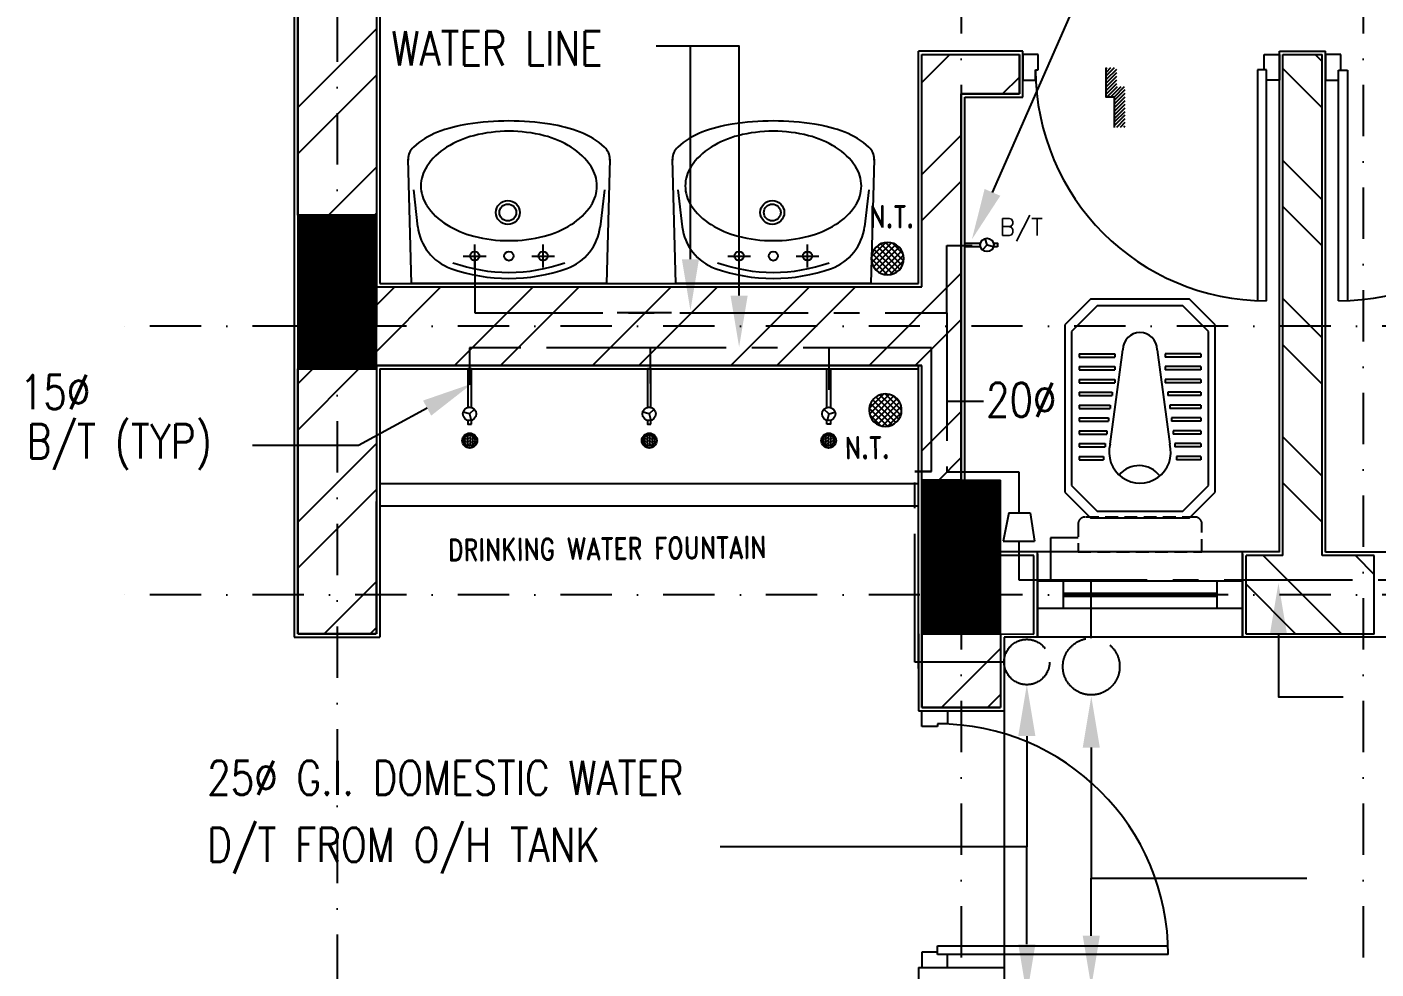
# Model space of a CAD drawing. Extents: x -437689 to -407696, y -55787 to -37037.
# Drawn here: x -431029 to -429057, y -49963 to -48585 of the extents above; entities that cross this region are included whole.
import ezdxf
from ezdxf.enums import TextEntityAlignment as Align

# ---------------------------------------------------------------- set-up
doc = ezdxf.new("R2010")
doc.units = 0
doc.header["$LTSCALE"] = 150
doc.header["$MEASUREMENT"] = 0
for name, pattern in [('CENTER', [2, 1.25, -0.25, 0.25, -0.25]), ('DASHDOT', [1, 0.5, -0.25, 0, -0.25]), ('HIDDEN', [9.525, 6.35, -3.175]), ('HIDDEN2', [0.1875, 0.125, -0.0625])]:
    doc.linetypes.add(name, pattern=pattern)
doc.layers.get('0').update_dxf_attribs({"linetype": 'CONTINUOUS'})
doc.layers.get('DEFPOINTS').update_dxf_attribs({"linetype": 'CONTINUOUS'})
for name, color, linetype in [('5MM', 6, 'CONTINUOUS'), ('COL', 2, 'CONTINUOUS'), ('DIM', 6, 'CONTINUOUS'), ('DOOR', 31, 'CONTINUOUS'), ('DROP', 64, 'CONTINUOUS'), ('GRID', 252, 'DASHDOT'), ('HAT', 9, 'CONTINUOUS'), ('LAYER1', 4, 'CENTER'), ('TEXT', 7, 'CONTINUOUS'), ('TOILET', 9, 'CONTINUOUS'), ('TXT', 7, 'CONTINUOUS'), ('VENT', 8, 'HIDDEN'), ('WALL', 7, 'CONTINUOUS'), ('WIN-1', 56, 'CONTINUOUS')]:
    doc.layers.add(name, color=color, linetype=linetype)
doc.styles.add('ROMANS', font='romans.shx', dxfattribs={"height": 200})
doc.styles.add('T', font='romans.shx', dxfattribs={"height": 450})
doc.styles.add('TESTI', font='ROMAND.SHX')

# ---------------------------------------------------------------- blocks, each defined once
blk = doc.blocks.new('*X1')
at = {"color": 0}
for p, q in [((7365.8, -71884.4), (7367.5, -71884.4)), ((7366, -71888.8), (7367.5, -71888.8)), ((7366.8, -71880.1), (7367.5, -71880.1)), ((7367.3, -71893.1), (7367.5, -71893.1)), ((7367.5, -71880.1), (7368.7, -71877.9)), ((7368.7, -71886.6), (7367.5, -71884.4)), ((7367.5, -71888.8), (7368.7, -71886.6)), ((7368.7, -71895.3), (7367.5, -71893.1)), ((7368.7, -71877.9), (7368.3, -71877.2)), ((7368.6, -71895.5), (7368.7, -71895.3)), ((7372.5, -71884.4), (7371.2, -71882.3)), ((7372.5, -71893.1), (7371.2, -71890.9)), ((7372.5, -71875.8), (7371.2, -71873.6)), ((7371.2, -71882.3), (7372.5, -71880.1)), ((7371.2, -71890.9), (7372.5, -71888.8)), ((7371.7, -71898.8), (7372.5, -71897.4)), ((7372.5, -71875.8), (7375, -71875.8)), ((7372.5, -71880.1), (7375, -71880.1)), ((7372.5, -71884.4), (7375, -71884.4)), ((7372.5, -71888.8), (7375, -71888.8)), ((7372.5, -71893.1), (7375, -71893.1)), ((7372.5, -71897.4), (7375, -71897.4)), ((7374.2, -71871.4), (7375, -71871.4)), ((7376.2, -71873.6), (7375, -71871.4)), ((7375, -71875.8), (7376.2, -71873.6)), ((7376.2, -71882.3), (7375, -71880.1)), ((7375, -71884.4), (7376.2, -71882.3)), ((7376.2, -71890.9), (7375, -71888.8)), ((7375, -71893.1), (7376.2, -71890.9)), ((7376.2, -71899.6), (7375, -71897.4)), ((7375.3, -71901.2), (7376.2, -71899.6)), ((7380, -71880.1), (7378.7, -71877.9)), ((7380, -71888.8), (7378.7, -71886.6)), ((7380, -71897.4), (7378.7, -71895.3)), ((7378.7, -71877.9), (7380, -71875.8)), ((7378.7, -71886.6), (7380, -71884.4)), ((7378.7, -71895.3), (7380, -71893.1)), ((7380, -71871.4), (7379, -71869.7)), ((7380, -71871.4), (7382.5, -71871.4)), ((7380, -71875.8), (7382.5, -71875.8)), ((7380, -71880.1), (7382.5, -71880.1)), ((7380, -71884.4), (7382.5, -71884.4)), ((7380, -71888.8), (7382.5, -71888.8)), ((7380, -71893.1), (7382.5, -71893.1)), ((7380, -71897.4), (7382.5, -71897.4)), ((7382.5, -71871.4), (7383.7, -71869.3)), ((7383.7, -71877.9), (7382.5, -71875.8)), ((7382.5, -71880.1), (7383.7, -71877.9)), ((7383.7, -71886.6), (7382.5, -71884.4)), ((7382.5, -71888.8), (7383.7, -71886.6)), ((7383.7, -71895.3), (7382.5, -71893.1)), ((7382.5, -71897.4), (7383.7, -71895.3)), ((7387.5, -71875.8), (7386.2, -71873.6)), ((7387.5, -71884.4), (7386.2, -71882.3)), ((7387.5, -71893.1), (7386.2, -71890.9)), ((7387.5, -71901.8), (7386.2, -71899.6)), ((7386.2, -71873.6), (7387.5, -71871.4)), ((7386.2, -71882.3), (7387.5, -71880.1)), ((7386.2, -71890.9), (7387.5, -71888.8)), ((7386.2, -71899.6), (7387.5, -71897.4)), ((7387.5, -71871.4), (7390, -71871.4)), ((7387.5, -71875.8), (7390, -71875.8)), ((7387.5, -71880.1), (7390, -71880.1)), ((7387.5, -71884.4), (7390, -71884.4)), ((7387.5, -71888.8), (7390, -71888.8)), ((7387.5, -71893.1), (7390, -71893.1)), ((7387.5, -71897.4), (7390, -71897.4)), ((7391.2, -71873.6), (7390, -71871.4)), ((7390, -71875.8), (7391.2, -71873.6)), ((7391.2, -71882.3), (7390, -71880.1)), ((7390, -71884.4), (7391.2, -71882.3)), ((7391.2, -71890.9), (7390, -71888.8)), ((7390, -71893.1), (7391.2, -71890.9)), ((7391.2, -71899.6), (7390, -71897.4)), ((7390.6, -71900.7), (7391.2, -71899.6)), ((7395, -71880.1), (7393.7, -71877.9)), ((7395, -71888.8), (7393.7, -71886.6)), ((7394.9, -71897.3), (7393.7, -71895.3)), ((7393.7, -71877.9), (7395, -71875.8)), ((7393.7, -71886.6), (7395, -71884.4)), ((7393.7, -71895.3), (7395, -71893.1)), ((7395, -71875.8), (7395.8, -71875.8)), ((7395, -71880.1), (7397.5, -71880.1)), ((7395, -71884.4), (7397.5, -71884.4)), ((7395, -71888.8), (7397.5, -71888.8)), ((7395, -71893.1), (7397.5, -71893.1)), ((7397.5, -71880.1), (7397.9, -71879.4)), ((7398.7, -71886.6), (7397.5, -71884.4)), ((7397.5, -71888.8), (7398.7, -71886.6)), ((7397.6, -71893.3), (7397.5, -71893.1)), ((7379.6, -71902.5), (7380, -71901.8)), ((7380, -71901.8), (7382.5, -71901.8)), ((7383.1, -71902.8), (7382.5, -71901.8)), ((7387.5, -71901.8), (7388.3, -71901.8))]:
    blk.add_line(p, q, dxfattribs=at)
blk = doc.blocks.new('*X0')
at = {"color": 0}
for p, q in [((12813.4, 9935), (12788.4, 9960)), ((12820.5, 9936.7), (12795.5, 9961.7)), ((12829.3, 9936.7), (12804.3, 9961.7)), ((12838.2, 9936.7), (12813.2, 9961.7)), ((12847, 9936.7), (12822, 9961.7)), ((12855.8, 9936.7), (12830.8, 9961.7)), ((12859.3, 9942.1), (12839.7, 9961.7)), ((12859.3, 9951), (12848.5, 9961.7)), ((12859.3, 9959.8), (12857.4, 9961.7)), ((12734.9, 9916.2), (12714.5, 9936.6)), ((12726.1, 9916.2), (12714.5, 9927.8)), ((12743.8, 9916.2), (12718.8, 9941.2)), ((12752.6, 9916.2), (12727.6, 9941.2)), ((12761.4, 9916.2), (12736.4, 9941.2)), ((12770.3, 9916.2), (12745.3, 9941.2)), ((12779.1, 9916.2), (12754.1, 9941.2)), ((12788, 9916.2), (12763, 9941.2)), ((12796.8, 9916.2), (12771.8, 9941.2)), ((12805.6, 9916.2), (12780.6, 9941.2)), ((12813.4, 9926.1), (12788.4, 9951.1)), ((12813.4, 9917.3), (12788.4, 9942.3)), ((12717.3, 9916.2), (12714.5, 9918.9))]:
    blk.add_line(p, q, dxfattribs=at)

msp = doc.modelspace()

# ---------------------------------------------------------------- linework, layer by layer
at = {"color": 8}
for p, q in [((-430466.6, -48960.1), (-430471.6, -48778.6)), ((-430176.6, -48778.6), (-430181.6, -48960.1)), ((-430080.1, -48960.1), (-430085.1, -48778.6)), ((-429790.1, -48778.6), (-429795.1, -48960.1)), ((-430463.8, -48823.1), (-430457.5, -48877.2)), ((-430184.3, -48823.1), (-430190.7, -48877.2)), ((-430077.3, -48823.1), (-430071, -48877.2)), ((-429797.8, -48823.1), (-429804.2, -48877.2)), ((-430374.1, -48936.8), (-430374.1, -48903.4)), ((-430274.1, -48936.8), (-430274.1, -48903.4)), ((-429987.6, -48936.8), (-429987.6, -48903.4)), ((-429887.6, -48936.8), (-429887.6, -48903.4)), ((-430390.8, -48920.1), (-430357.4, -48920.1)), ((-430290.8, -48920.1), (-430257.4, -48920.1)), ((-430004.2, -48920.1), (-429970.9, -48920.1)), ((-429904.2, -48920.1), (-429870.9, -48920.1)), ((-430181.6, -48960.1), (-430466.6, -48960.1)), ((-429795.1, -48960.1), (-430080.1, -48960.1))]:
    msp.add_line(p, q, dxfattribs=at)
at = {"color": 0}
for p, q in [((-429794.3, -48921.4), (-429773.1, -48900.3)), ((-429793.7, -48929.7), (-429764.9, -48900.8)), ((-429791.1, -48935.9), (-429758.6, -48903.4)), ((-429786, -48905.7), (-429752.5, -48939.2)), ((-429780.6, -48902.3), (-429749.1, -48933.8)), ((-429773.7, -48900.3), (-429747.1, -48926.9)), ((-429764.1, -48901), (-429747.8, -48917.4)), ((-429794.4, -48923.8), (-429770.6, -48947.6)), ((-429793.1, -48916.2), (-429763, -48946.4)), ((-429790.2, -48910.4), (-429757.1, -48943.4)), ((-429787.2, -48940.9), (-429753.6, -48907.3)), ((-429782.2, -48944.7), (-429749.9, -48912.4)), ((-429775.7, -48947.1), (-429747.4, -48918.8)), ((-429791.1, -48935.9), (-429782.7, -48944.4)), ((-429767.2, -48947.4), (-429747.1, -48927.3)), ((-429776.5, -49121.9), (-429797.5, -49143.2)), ((-429768.3, -49122.4), (-429796.8, -49151.5)), ((-429774.1, -49121.8), (-429750.1, -49145.4)), ((-429797.4, -49142.7), (-429770.6, -49169)), ((-429795.5, -49135.8), (-429763.7, -49167)), ((-429762, -49124.9), (-429794.2, -49157.7)), ((-429792.1, -49130.4), (-429758.4, -49163.5)), ((-429757, -49128.8), (-429790.3, -49162.6)), ((-429787.5, -49126.1), (-429754.2, -49158.8)), ((-429753.2, -49133.8), (-429785.2, -49166.4)), ((-429781.7, -49123.1), (-429751.3, -49152.9)), ((-429750.7, -49140.2), (-429778.7, -49168.7)), ((-429762, -49124.9), (-429753.5, -49133.3)), ((-429796.6, -49152.2), (-429780.2, -49168.4)), ((-429750.3, -49148.7), (-429770.2, -49169))]:
    msp.add_line(p, q, dxfattribs=at)
for p, q in [((-429625.2, -48903.9), (-429632, -48910.9)), ((-429625.2, -48903.9), (-429627.9, -48894.4)), ((-429625.2, -48903.9), (-429615.7, -48906.2)), ((-429630.2, -49133), (-429683.8, -49133)), ((-430381.6, -49150.9), (-430391, -49148.2)), ((-430381.6, -49150.9), (-430374.5, -49144.1)), ((-430381.6, -49150.9), (-430379.2, -49160.4)), ((-430119.1, -49150.9), (-430128.5, -49148.2)), ((-430119.1, -49150.9), (-430112, -49144.1)), ((-430119.1, -49150.9), (-430116.7, -49160.4)), ((-429856.6, -49150.9), (-429863.6, -49144.1)), ((-429856.6, -49150.9), (-429858.9, -49160.4)), ((-429856.6, -49150.9), (-429847.2, -49148.2))]:
    msp.add_line(p, q)
at = {"color": 9, "linetype": 'HIDDEN2'}
for p, q in [((-429492, -49311.9), (-429492, -49352.6)), ((-429321.2, -49301.8), (-429481.9, -49301.8)), ((-429311.1, -49352.6), (-429311.1, -49311.9)), ((-429492, -49352.6), (-429311.1, -49352.6))]:
    msp.add_line(p, q, dxfattribs=at)
for points in [[(-429617.2, -48827), (-429453.2, -48452.7), (-429381.3, -48452.7)], [(-430058.8, -48924.7), (-430058.8, -48613.3), (-430109, -48613.3)], [(-429987.6, -48978), (-429987.6, -48613.3), (-430091.2, -48613.3)], [(-429634.6, -48906.5), (-429657.8, -48906.5), (-429657.8, -48901.2), (-429634.6, -48901.2)], [(-429615.8, -48901.2), (-429610.1, -48901.2), (-429610.1, -48906.5)], [(-429610.1, -48906.5), (-429615.8, -48906.5)], [(-430378.9, -49141.5), (-430378.9, -49085.1), (-430384.2, -49085.1), (-430384.2, -49141.5)], [(-430116.4, -49141.5), (-430116.4, -49085.1), (-430121.7, -49085.1), (-430121.7, -49141.5)], [(-429859.2, -49141.5), (-429859.2, -49085.1), (-429853.9, -49085.1), (-429853.9, -49141.5)], [(-430384.2, -49160.4), (-430384.2, -49166.1), (-430378.9, -49166.1)], [(-430378.9, -49166.1), (-430378.9, -49160.4)], [(-430121.7, -49160.4), (-430121.7, -49166.1), (-430116.4, -49166.1)], [(-430116.4, -49166.1), (-430116.4, -49160.4)], [(-429853.9, -49160.4), (-429853.9, -49166.1), (-429859.2, -49166.1)], [(-429859.2, -49166.1), (-429859.2, -49160.4)], [(-429199.2, -49473.2), (-429199.2, -49564.4), (-429104.6, -49564.4)], [(-429567, -49621.9), (-429567, -49783.7), (-430015.1, -49783.7)], [(-429472.8, -49638.8), (-429472.8, -49829.6), (-429157.9, -49829.6)], [(-429567, -49926.3), (-429567, -49783.7), (-429730.4, -49783.7)], [(-429472.8, -49913.9), (-429472.8, -49829.6), (-429317.7, -49829.6)]]:
    msp.add_lwpolyline(points)
at = {"color": 8}
for centre, radius in [((-430325.6, -48856.4), 17.5), ((-430325.6, -48856.4), 12.3), ((-429939.1, -48856.4), 17.5), ((-429939.1, -48856.4), 12.3), ((-430374.1, -48920.1), 6.77), ((-430324.1, -48920.1), 6.77), ((-430274.1, -48920.1), 6.77), ((-429987.6, -48920.1), 6.77), ((-429937.6, -48920.1), 6.77), ((-429887.6, -48920.1), 6.77)]:
    msp.add_circle(centre, radius, dxfattribs=at)
for centre, radius in [((-429625.2, -48903.9), 9.79), ((-430381.6, -49150.9), 9.79), ((-430119.1, -49150.9), 9.79), ((-429856.6, -49150.9), 9.79), ((-430381.4, -49189.9), 10.9), ((-430381.4, -49189.9), 8.38), ((-430118.9, -49189.9), 10.9), ((-430118.9, -49189.9), 8.38), ((-429856.7, -49189.9), 10.9), ((-429856.7, -49189.9), 8.38)]:
    msp.add_circle(centre, radius)
for centre, radius, start, end in [((-430350, -48945.4), 220.8, 98.9379, 110.7914), ((-430324.1, -49110.3), 387.7, 90, 98.9379), ((-430324.1, -49110.3), 387.7, 81.0621, 90), ((-430298.2, -48945.4), 220.8, 69.2086, 81.0621), ((-429963.5, -48945.4), 220.8, 98.9379, 110.7914), ((-429937.6, -49110.3), 387.7, 90, 98.9379), ((-429937.6, -49110.3), 387.7, 81.0621, 90), ((-429911.6, -48945.4), 220.8, 69.2086, 81.0621), ((-430389.2, -48842.1), 110.3, 110.7914, 132.5102), ((-430340.1, -48881.7), 142.1, 104.4333, 121.8551), ((-430324.1, -48944.1), 206.5, 90, 104.4333), ((-430324.1, -48944.1), 206.5, 75.5667, 90), ((-430308, -48881.7), 142.1, 58.1449, 75.5667), ((-430258.9, -48842.1), 110.3, 47.4898, 69.2086), ((-430002.7, -48842.1), 110.3, 110.7914, 132.5102), ((-429953.6, -48881.7), 142.1, 104.4333, 121.8551), ((-429937.6, -48944.1), 206.5, 90, 104.4333), ((-429937.6, -48944.1), 206.5, 75.5667, 90), ((-429921.5, -48881.7), 142.1, 58.1449, 75.5667), ((-429872.4, -48842.1), 110.3, 47.4898, 69.2086), ((-430447.4, -48778.6), 24.1, 132.5102, 180), ((-430364.6, -48842.3), 95.7, 121.8551, 146.3116), ((-430283.6, -48842.3), 95.7, 33.6884, 58.1449), ((-430200.7, -48778.6), 24.1, 360, 47.4898), ((-430060.9, -48778.6), 24.1, 132.5102, 180), ((-429978.1, -48842.3), 95.7, 121.8551, 146.3116), ((-429897, -48842.3), 95.7, 33.6884, 58.1449), ((-429814.2, -48778.6), 24.1, 360, 47.4898), ((-430447.4, -48778.6), 24.1, 180, 183.1561), ((-430200.7, -48778.6), 24.1, 356.8439, 360), ((-430060.9, -48778.6), 24.1, 180, 183.1561), ((-429814.2, -48778.6), 24.1, 356.8439, 360), ((-430401.7, -48817.6), 51.1, 146.3116, 180), ((-430246.5, -48817.6), 51.1, 360, 33.6884), ((-430015.2, -48817.6), 51.1, 146.3116, 180), ((-429860, -48817.6), 51.1, 360, 33.6884), ((-430401.7, -48817.6), 51.1, 180, 213.6884), ((-430246.5, -48817.6), 51.1, 326.3116, 360), ((-430015.2, -48817.6), 51.1, 180, 213.6884), ((-429860, -48817.6), 51.1, 326.3116, 360), ((-430364.6, -48792.9), 95.7, 213.6884, 238.1449), ((-430283.6, -48792.9), 95.7, 301.8551, 326.3116), ((-429978.1, -48792.9), 95.7, 213.6884, 238.1449), ((-429897, -48792.9), 95.7, 301.8551, 326.3116), ((-430383.9, -48868.5), 74, 186.7128, 250.2795), ((-430340.1, -48753.5), 142.1, 238.1449, 255.5667), ((-430308, -48753.5), 142.1, 284.4333, 301.8551), ((-430264.2, -48868.5), 74, 289.7205, 353.2872), ((-429997.4, -48868.5), 74, 186.7128, 250.2795), ((-429953.6, -48753.5), 142.1, 238.1449, 255.5667), ((-429921.5, -48753.5), 142.1, 284.4333, 301.8551), ((-429877.7, -48868.5), 74, 289.7205, 353.2872), ((-430324.1, -48691.1), 206.5, 255.5667, 270), ((-430324.1, -48691.1), 206.5, 270, 284.4333), ((-429937.6, -48691.1), 206.5, 255.5667, 270), ((-429937.6, -48691.1), 206.5, 270, 284.4333), ((-430324.1, -48701.5), 251.4, 250.2795, 289.7205), ((-430324.1, -48701.5), 242.5, 250.2795, 289.7205), ((-429937.6, -48701.5), 251.4, 250.2795, 289.7205), ((-429937.6, -48701.5), 242.5, 250.2795, 289.7205)]:
    msp.add_arc(centre, radius, start, end, dxfattribs=at)
for centre, start, end in [((-429770.6, -48923.9), 90, 270), ((-429770.6, -48923.9), 270, 90), ((-429773.8, -49145.5), 0.5207, 180.5207), ((-429773.8, -49145.5), 180.5207, 0.5207)]:
    msp.add_arc(centre, 23.8, start, end)
at = {"color": 9, "linetype": 'HIDDEN2'}
for centre, start, end in [((-429481.9, -49311.9), 90, 180), ((-429321.2, -49311.9), 0, 90)]:
    msp.add_arc(centre, 10.1, start, end, dxfattribs=at)
for points in [[(-429605.8, -48832), (-429647.3, -48895.7), (-429628.7, -48822)], [(-430046.3, -48924.7), (-430058.8, -48999.7), (-430071.3, -48924.7)], [(-429975.1, -48978), (-429987.6, -49053), (-430000.1, -48978)], [(-429211.7, -49473.2), (-429199.2, -49398.2), (-429186.7, -49473.2)], [(-429579.5, -49621.9), (-429567, -49546.9), (-429554.5, -49621.9)], [(-429485.3, -49638.8), (-429472.8, -49563.8), (-429460.3, -49638.8)], [(-429554.5, -49926.3), (-429567, -50001.3), (-429579.5, -49926.3)], [(-429460.3, -49913.9), (-429472.8, -49988.9), (-429485.3, -49913.9)]]:
    msp.add_solid(points)
at = {"layer": '5MM'}
msp.add_lwpolyline([(-429438.9, -48731.9), (-429438.9, -48687.6), (-429451.2, -48687.6), (-429451.2, -48645.1)], dxfattribs=at)
at = {"layer": 'COL'}
for p, q in [((-430632.8, -48860.1), (-430517.8, -48860.1)), ((-429720.3, -49247.6), (-429605.3, -49247.6))]:
    msp.add_line(p, q, dxfattribs=at)
at = {"layer": 'COL', "const_width": 115}
for points in [[(-430575.3, -49085.1), (-430575.3, -48860.1)], [(-429662.8, -49472.6), (-429662.8, -49247.6)]]:
    msp.add_lwpolyline(points, dxfattribs=at)
at = {"layer": 'COL'}
for points in [[(-430632.8, -48860.1), (-430632.8, -49085.1), (-430632.8, -49085.1), (-430517.8, -49085.1), (-430517.8, -48860.1)], [(-429720.3, -49247.6), (-429720.3, -49472.6), (-429720.3, -49472.6), (-429605.3, -49472.6), (-429605.3, -49247.6)]]:
    msp.add_lwpolyline(points, dxfattribs=at)
at = {"layer": 'DEFPOINTS', "color": 8}
for p, q in [((-430466.6, -48960.1), (-430471.6, -48778.6)), ((-430176.6, -48778.6), (-430181.6, -48960.1)), ((-430080.1, -48960.1), (-430085.1, -48778.6)), ((-429790.1, -48778.6), (-429795.1, -48960.1)), ((-430181.6, -48960.1), (-430466.6, -48960.1)), ((-429795.1, -48960.1), (-430080.1, -48960.1))]:
    msp.add_line(p, q, dxfattribs=at)
for centre, radius, start, end in [((-430350, -48945.4), 220.8, 98.9379, 110.7914), ((-430324.1, -49110.3), 387.7, 90, 98.9379), ((-430324.1, -49110.3), 387.7, 81.0621, 90), ((-430298.2, -48945.4), 220.8, 69.2086, 81.0621), ((-429963.5, -48945.4), 220.8, 98.9379, 110.7914), ((-429937.6, -49110.3), 387.7, 90, 98.9379), ((-429937.6, -49110.3), 387.7, 81.0621, 90), ((-429911.6, -48945.4), 220.8, 69.2086, 81.0621), ((-430389.2, -48842.1), 110.3, 110.7914, 132.5102), ((-430258.9, -48842.1), 110.3, 47.4898, 69.2086), ((-430002.7, -48842.1), 110.3, 110.7914, 132.5102), ((-429872.4, -48842.1), 110.3, 47.4898, 69.2086), ((-430447.4, -48778.6), 24.1, 132.5102, 180), ((-430200.7, -48778.6), 24.1, 360, 47.4898), ((-430060.9, -48778.6), 24.1, 132.5102, 180), ((-429814.2, -48778.6), 24.1, 360, 47.4898), ((-430200.7, -48778.6), 24.1, 356.8439, 360), ((-429814.2, -48778.6), 24.1, 356.8439, 360)]:
    msp.add_arc(centre, radius, start, end, dxfattribs=at)
at = {"layer": 'DOOR', "color": 8}
for p, q in [((-429572.8, -48625.5), (-429572.8, -48663)), ((-429550.3, -48625.5), (-429572.8, -48625.5)), ((-429550.3, -48648), (-429550.3, -48625.5)), ((-429220.3, -48648), (-429220.3, -48625.5)), ((-429220.3, -48625.5), (-429197.8, -48625.5)), ((-429197.8, -48625.5), (-429197.8, -48663)), ((-429135.3, -48661.4), (-429135.3, -48625.5)), ((-429130.3, -48625.6), (-429130.3, -48663.1)), ((-429107.8, -48625.6), (-429130.3, -48625.6)), ((-429107.8, -48648.1), (-429107.8, -48625.6)), ((-429554.1, -48648), (-429550.3, -48648)), ((-429554.1, -48663), (-429554.1, -48648)), ((-429216.6, -48648), (-429229.7, -48648)), ((-429229.7, -48648), (-429229.7, -48985.3)), ((-429216.6, -48648), (-429220.3, -48648)), ((-429216.6, -48663), (-429216.6, -48648)), ((-429216.6, -48985.5), (-429216.6, -48648)), ((-429111.6, -48985.6), (-429111.6, -48648.1)), ((-429111.6, -48648.1), (-429098.4, -48648.1)), ((-429111.6, -48648.1), (-429107.8, -48648.1)), ((-429111.6, -48663.1), (-429111.6, -48648.1)), ((-429098.4, -48648.1), (-429098.4, -48985.3)), ((-429572.8, -48663), (-429554.1, -48663)), ((-429197.8, -48663), (-429216.6, -48663)), ((-429130.3, -48663.1), (-429111.6, -48663.1)), ((-429720.3, -49585.3), (-429682.8, -49585.3)), ((-429720.3, -49607.8), (-429720.3, -49585.3)), ((-429682.8, -49585.3), (-429682.8, -49604.1)), ((-429697.8, -49607.8), (-429720.3, -49607.8)), ((-429697.8, -49604.1), (-429697.8, -49607.8)), ((-429682.8, -49604.1), (-429697.8, -49604.1)), ((-429697.8, -49941.6), (-429697.8, -49928.5)), ((-429697.8, -49928.5), (-429360.6, -49928.5)), ((-429697.8, -49937.8), (-429720.3, -49937.8)), ((-429720.3, -49937.8), (-429720.3, -49960.3)), ((-429697.8, -49941.6), (-429697.8, -49937.8)), ((-429682.8, -49941.6), (-429697.8, -49941.6)), ((-429360.3, -49941.6), (-429697.8, -49941.6)), ((-429682.8, -49960.3), (-429682.8, -49941.6)), ((-429720.3, -49960.3), (-429682.8, -49960.3))]:
    msp.add_line(p, q, dxfattribs=at)
for centre, start, end in [((-429216.6, -48648), 180, 270), ((-429111.6, -48648.1), 270, 360), ((-429697.8, -49941.6), 0, 90)]:
    msp.add_arc(centre, 337.5, start, end, dxfattribs=at)
at = {"layer": 'GRID'}
for p, q in [((-429662.8, -46868.7), (-429662.8, -52414.4)), ((-429075.3, -46868.7), (-429075.3, -52414.4)), ((-430575.3, -46910.1), (-430575.3, -52414.4)), ((-427171.5, -49022.8), (-430923.8, -49022.8))]:
    msp.add_line(p, q, dxfattribs=at)
at = {"layer": 'GRID', "color": 9}
msp.add_line((-427171.5, -49415.3), (-430923.8, -49415.3), dxfattribs=at)
at = {"layer": 'LAYER1'}
for p, q in [((-429683.8, -49002.9), (-429683.8, -48904.8)), ((-429683.8, -48904.8), (-429647, -48904.8)), ((-430374.1, -48920.1), (-430374.1, -49002.9)), ((-430374.1, -49002.9), (-429683.8, -49002.9)), ((-430086.5, -49002.9), (-430166, -49002.9)), ((-429683.8, -49002.9), (-429683.8, -49235.4)), ((-429706.6, -49054.1), (-430381.5, -49054.1)), ((-430381.5, -49054.1), (-430381.5, -49108.5)), ((-430187.4, -49054.1), (-430267, -49054.1)), ((-430117.3, -49106.5), (-430117.3, -49054.1)), ((-429856.1, -49115.5), (-429856.1, -49054.1)), ((-429706.6, -49235.1), (-429706.6, -49054.1)), ((-429730.5, -49513.7), (-429730.5, -49235.1)), ((-429730.5, -49235.1), (-429706.6, -49235.1)), ((-429706.6, -49235.1), (-429730.5, -49235.1)), ((-429683.8, -49235.4), (-429578.5, -49235.4)), ((-429578.5, -49235.4), (-429578.5, -49295.4)), ((-429593.5, -49295.4), (-429601.4, -49337.2)), ((-429593.5, -49295.4), (-429561.9, -49295.4)), ((-429561.9, -49295.4), (-429555.6, -49337.2)), ((-429601.4, -49337.2), (-429555.6, -49337.2)), ((-429578.5, -49337.2), (-429578.5, -49393.7)), ((-429492, -49332.3), (-429532.3, -49332.3)), ((-429532.3, -49332.3), (-429532.3, -49395.5)), ((-429578.5, -49393.7), (-427648.7, -49393.7)), ((-429472.8, -49478.9), (-429472.8, -49393.3)), ((-429600.2, -49513.7), (-429730.5, -49513.7))]:
    msp.add_line(p, q, dxfattribs=at)
msp.add_lwpolyline([(-430443.7, -49142.4), (-430544.1, -49196.9), (-430699, -49196.9)], dxfattribs=at)
for centre, radius in [((-429567, -49513.7), 33.2), ((-429472.8, -49520.4), 41.5)]:
    msp.add_circle(centre, radius, dxfattribs=at)
msp.add_solid([(-430449.6, -49131.4), (-430377.8, -49106.6), (-430437.7, -49153.4)], dxfattribs=at)
at = {"layer": 'TOILET'}
for p, q in [((-429474.1, -48983), (-429511.6, -49020.5)), ((-429329.1, -48983), (-429474.1, -48983)), ((-429291.6, -49020.5), (-429329.1, -48983)), ((-429464.1, -48993), (-429501.6, -49030.5)), ((-429339.1, -48993), (-429464.1, -48993)), ((-429301.6, -49030.5), (-429339.1, -48993)), ((-429511.6, -49020.5), (-429511.6, -49265.5)), ((-429291.6, -49265.5), (-429291.6, -49020.5)), ((-429501.6, -49030.5), (-429501.6, -49255.5)), ((-429301.6, -49255.5), (-429301.6, -49030.5)), ((-429490.3, -49063), (-429490.3, -49068)), ((-429490.3, -49063), (-429438.3, -49063)), ((-429445, -49195.2), (-429426.6, -49057)), ((-429438.3, -49063), (-429438.3, -49068)), ((-429376.6, -49057), (-429358.1, -49195.2)), ((-429312.8, -49063), (-429364.8, -49063)), ((-429364.8, -49063), (-429364.8, -49068)), ((-429312.8, -49063), (-429312.8, -49068)), ((-429490.3, -49068), (-429438.3, -49068)), ((-429490.3, -49081.7), (-429438.3, -49081.7)), ((-429490.3, -49081.7), (-429490.3, -49086.7)), ((-429438.3, -49081.7), (-429438.3, -49086.7)), ((-429312.8, -49068), (-429364.8, -49068)), ((-429364.8, -49081.7), (-429364.8, -49086.7)), ((-429312.8, -49081.7), (-429364.8, -49081.7)), ((-429312.8, -49081.7), (-429312.8, -49086.7)), ((-429490.3, -49086.7), (-429438.3, -49086.7)), ((-429490.3, -49100.5), (-429438.3, -49100.5)), ((-429490.3, -49100.5), (-429490.3, -49105.5)), ((-429490.3, -49100.5), (-429438.3, -49100.5)), ((-429490.3, -49100.5), (-429490.3, -49105.5)), ((-429438.3, -49100.5), (-429438.3, -49105.5)), ((-429438.3, -49100.5), (-429438.3, -49105.5)), ((-429312.8, -49086.7), (-429364.8, -49086.7)), ((-429364.8, -49100.5), (-429364.8, -49105.5)), ((-429312.8, -49100.5), (-429364.8, -49100.5)), ((-429364.8, -49100.5), (-429364.8, -49105.5)), ((-429312.8, -49100.5), (-429364.8, -49100.5)), ((-429312.8, -49100.5), (-429312.8, -49105.5)), ((-429312.8, -49100.5), (-429312.8, -49105.5)), ((-429490.3, -49105.5), (-429438.3, -49105.5)), ((-429490.3, -49105.5), (-429438.3, -49105.5)), ((-429490.3, -49119.2), (-429442.5, -49119.2)), ((-429490.3, -49119.2), (-429490.3, -49124.2)), ((-429442.5, -49119.2), (-429442.5, -49124.2)), ((-429312.8, -49105.5), (-429364.8, -49105.5)), ((-429312.8, -49105.5), (-429364.8, -49105.5)), ((-429312.8, -49119.2), (-429360.7, -49119.2)), ((-429360.7, -49119.2), (-429360.7, -49124.2)), ((-429312.8, -49119.2), (-429312.8, -49124.2)), ((-429490.3, -49124.2), (-429442.5, -49124.2)), ((-429490.3, -49138), (-429445, -49138)), ((-429490.3, -49138), (-429445, -49138)), ((-429490.3, -49138), (-429490.3, -49143)), ((-429490.3, -49138), (-429490.3, -49143)), ((-429445, -49138), (-429445, -49143)), ((-429445, -49138), (-429445, -49143)), ((-429312.8, -49124.2), (-429360.7, -49124.2)), ((-429312.8, -49138), (-429358.2, -49138)), ((-429358.2, -49138), (-429358.2, -49143)), ((-429312.8, -49138), (-429358.2, -49138)), ((-429358.2, -49138), (-429358.2, -49143)), ((-429312.8, -49138), (-429312.8, -49143)), ((-429312.8, -49138), (-429312.8, -49143)), ((-429490.3, -49143), (-429445, -49143)), ((-429490.3, -49143), (-429445, -49143)), ((-429490.3, -49156.7), (-429447.5, -49156.7)), ((-429490.3, -49156.7), (-429490.3, -49161.7)), ((-429490.3, -49161.7), (-429447.5, -49161.7)), ((-429447.5, -49156.7), (-429447.5, -49161.7)), ((-429312.8, -49143), (-429358.2, -49143)), ((-429312.8, -49143), (-429358.2, -49143)), ((-429312.8, -49156.7), (-429355.7, -49156.7)), ((-429355.7, -49156.7), (-429355.7, -49161.7)), ((-429312.8, -49161.7), (-429355.7, -49161.7)), ((-429312.8, -49156.7), (-429312.8, -49161.7)), ((-429490.3, -49175.5), (-429450, -49175.5)), ((-429490.3, -49175.5), (-429450, -49175.5)), ((-429490.3, -49175.5), (-429490.3, -49180.5)), ((-429490.3, -49175.5), (-429490.3, -49180.5)), ((-429490.3, -49180.5), (-429450, -49180.5)), ((-429490.3, -49180.5), (-429450, -49180.5)), ((-429450, -49175.5), (-429450, -49180.5)), ((-429450, -49175.5), (-429450, -49180.5)), ((-429312.8, -49175.5), (-429353.1, -49175.5)), ((-429353.1, -49175.5), (-429353.1, -49180.5)), ((-429312.8, -49175.5), (-429353.1, -49175.5)), ((-429353.1, -49175.5), (-429353.1, -49180.5)), ((-429312.8, -49180.5), (-429353.1, -49180.5)), ((-429312.8, -49180.5), (-429353.1, -49180.5)), ((-429312.8, -49175.5), (-429312.8, -49180.5)), ((-429312.8, -49175.5), (-429312.8, -49180.5)), ((-429490.3, -49194.2), (-429452.5, -49194.2)), ((-429490.3, -49194.2), (-429490.3, -49199.2)), ((-429490.3, -49199.2), (-429452.5, -49199.2)), ((-429452.5, -49194.2), (-429452.5, -49199.2)), ((-429312.8, -49194.2), (-429350.6, -49194.2)), ((-429350.6, -49194.2), (-429350.6, -49199.2)), ((-429312.8, -49199.2), (-429350.6, -49199.2)), ((-429312.8, -49194.2), (-429312.8, -49199.2)), ((-429490.3, -49213), (-429455, -49213)), ((-429490.3, -49213), (-429455, -49213)), ((-429490.3, -49213), (-429490.3, -49218)), ((-429490.3, -49213), (-429490.3, -49218)), ((-429490.3, -49218), (-429455, -49218)), ((-429490.3, -49218), (-429455, -49218)), ((-429455, -49213), (-429455, -49218)), ((-429455, -49213), (-429455, -49218)), ((-429312.8, -49213), (-429348.1, -49213)), ((-429312.8, -49213), (-429348.1, -49213)), ((-429348.1, -49213), (-429348.1, -49218)), ((-429348.1, -49213), (-429348.1, -49218)), ((-429312.8, -49218), (-429348.1, -49218)), ((-429312.8, -49218), (-429348.1, -49218)), ((-429312.8, -49213), (-429312.8, -49218)), ((-429312.8, -49213), (-429312.8, -49218)), ((-429501.6, -49255.5), (-429464.1, -49293)), ((-429339.1, -49293), (-429301.6, -49255.5)), ((-429511.6, -49265.5), (-429474.1, -49303)), ((-429329.1, -49303), (-429291.6, -49265.5)), ((-429464.1, -49293), (-429339.1, -49293)), ((-429474.1, -49303), (-429329.1, -49303))]:
    msp.add_line(p, q, dxfattribs=at)
for centre, radius, start, end in [((-429401.6, -49057), 25, 0, 180), ((-429401.6, -49207), 45.1, 164.7619, 15.2381), ((-429402.9, -49264), 37.5, 36.6057, 140.7737)]:
    msp.add_arc(centre, radius, start, end, dxfattribs=at)
at = {"layer": 'VENT', "const_width": 7.5}
msp.add_lwpolyline([(-429289.1, -49415.5), (-429514.1, -49415.5)], dxfattribs=at)
at = {"layer": 'WALL', "linetype": 'CONTINUOUS', "ltscale": 900}
for p, q in [((-430517.8, -48035.1), (-430517.8, -49022.8)), ((-430632.8, -48040.1), (-430632.8, -49472.6)), ((-430517.8, -49080.1), (-430517.8, -49472.6)), ((-429551.6, -49355.4), (-429551.6, -49473)), ((-429251.6, -49355.4), (-429251.6, -49473)), ((-429514.1, -49395.5), (-429514.1, -49435.5)), ((-429289.1, -49395.5), (-429289.1, -49435.5)), ((-430632.8, -49472.6), (-430518, -49472.6)), ((-429725.3, -49585.3), (-429600.3, -49585.3)), ((-429720.3, -49580.3), (-429605.3, -49580.3)), ((-429725.3, -49960.3), (-429600.3, -49960.3))]:
    msp.add_line(p, q, dxfattribs=at)
at = {"layer": 'WALL', "color": 9, "linetype": 'CONTINUOUS', "ltscale": 900}
for p, q in [((-430512.8, -48035.1), (-430512.8, -48960.1)), ((-430637.8, -48040.1), (-430637.8, -49477.6)), ((-430512.8, -49085.1), (-430512.8, -49477.6))]:
    msp.add_line(p, q, dxfattribs=at)
at = {"layer": 'WALL', "linetype": 'DASHDOT', "ltscale": 900}
for p, q in [((-430632.8, -48860.1), (-430632.8, -48040.1)), ((-430517.8, -48040.1), (-430517.8, -48860.1)), ((-429720.3, -48965.1), (-429720.3, -48625.5)), ((-429720.3, -48625.5), (-429577.8, -48625.5)), ((-429577.8, -48625.5), (-429577.8, -48683)), ((-429662.8, -49248), (-429662.8, -48683)), ((-429577.8, -48683), (-429662.8, -48683)), ((-429662.8, -48683), (-429662.8, -49247.6)), ((-430517.8, -48860.1), (-430632.8, -48860.1)), ((-430517.8, -49080.1), (-430517.8, -48965.1)), ((-430517.8, -48965.1), (-429720.3, -48965.1)), ((-429720.3, -49080.1), (-430517.8, -49080.1)), ((-430517.8, -49080.1), (-430517.8, -49080.1)), ((-429720.3, -49247.6), (-429720.3, -49080.1)), ((-430632.8, -49472.6), (-430632.8, -49085.1)), ((-430632.8, -49085.1), (-430517.8, -49085.1)), ((-430517.8, -49085.1), (-430518, -49472.6)), ((-429662.8, -49247.6), (-429720.3, -49247.6)), ((-429556.6, -49358), (-429613.4, -49358)), ((-429556.6, -49473), (-429556.6, -49358)), ((-429551.6, -49355.4), (-429551.6, -49478)), ((-429246.6, -49473), (-429246.6, -49358)), ((-429059.1, -49473), (-429059.1, -49358)), ((-430518, -49472.6), (-430632.8, -49472.6)), ((-429720.3, -49472.6), (-429605.3, -49472.6)), ((-429720.3, -49580.3), (-429720.3, -49472.6)), ((-429605.3, -49472.6), (-429556.6, -49473)), ((-429605.3, -49472.6), (-429605.3, -49580.3)), ((-429605.3, -49580.3), (-429720.3, -49580.3)), ((-429600.3, -49585.3), (-429600.3, -49960.3))]:
    msp.add_line(p, q, dxfattribs=at)
at = {"layer": 'WALL', "color": 9, "linetype": 'DASHDOT', "ltscale": 900}
for p, q in [((-430632.8, -48703), (-430517.8, -48588)), ((-429572.8, -48620.5), (-429725.3, -48620.5)), ((-429720.3, -48666.1), (-429679.8, -48625.5)), ((-429572.8, -48688), (-429572.8, -48620.5)), ((-429145.6, -48625.5), (-429135.3, -48635.8)), ((-429192.8, -48645.7), (-429135.3, -48703.2)), ((-430632.8, -48770.4), (-430517.8, -48655.4)), ((-429602.6, -48683), (-429577.8, -48658.3)), ((-429657.8, -49248), (-429657.8, -48688)), ((-429720.3, -48800.8), (-429662.8, -48743.3)), ((-429192.8, -48780.4), (-429135.3, -48837.9)), ((-430587.9, -48860.1), (-430517.8, -48790.1)), ((-429720.3, -48868.1), (-429662.8, -48810.6)), ((-430520.5, -48860.1), (-430517.8, -48857.4)), ((-429192.8, -48847.7), (-429135.3, -48905.2)), ((-429797.6, -49080.1), (-429662.8, -48945.3)), ((-430517.8, -48992.1), (-430490.8, -48965.1)), ((-430517.8, -49059.5), (-430423.5, -48965.1)), ((-430403.8, -49080.1), (-430288.8, -48965.1)), ((-430336.4, -49080.1), (-430221.4, -48965.1)), ((-430201.7, -49080.1), (-430086.7, -48965.1)), ((-430134.3, -49080.1), (-430019.3, -48965.1)), ((-429999.6, -49080.1), (-429884.6, -48965.1)), ((-429932.3, -49080.1), (-429817.3, -48965.1)), ((-429192.8, -48982.4), (-429135.3, -49039.9)), ((-429730.2, -49080.1), (-429662.8, -49012.7)), ((-429192.8, -49049.8), (-429135.3, -49107.3)), ((-430632.8, -49107.1), (-430610.8, -49085.1)), ((-430632.8, -49174.5), (-430543.5, -49085.1)), ((-429720.3, -49204.9), (-429662.8, -49147.4)), ((-430632.8, -49309.2), (-430517.9, -49194.2)), ((-429192.8, -49184.5), (-429135.3, -49242)), ((-429695.7, -49247.6), (-429662.8, -49214.7)), ((-429192.8, -49251.8), (-429135.3, -49309.3)), ((-430632.8, -49376.5), (-430517.9, -49261.6)), ((-429551.6, -49478), (-429551.6, -49353)), ((-429251.6, -49478), (-429251.6, -49353)), ((-429251.6, -49355.4), (-429251.6, -49478)), ((-429221.3, -49358), (-429106.3, -49473)), ((-429086.6, -49358), (-429059.1, -49385.6)), ((-430594.2, -49472.6), (-430518, -49396.4)), ((-429246.6, -49400.1), (-429173.6, -49473)), ((-430526.8, -49472.6), (-430518, -49463.8)), ((-429720.3, -49474.3), (-429718.6, -49472.6)), ((-429691.6, -49580.3), (-429605.3, -49494)), ((-429624.3, -49580.3), (-429605.3, -49561.4))]:
    msp.add_line(p, q, dxfattribs=at)
at = {"layer": 'WALL', "color": 9}
for p, q in [((-429725.3, -48960.1), (-429725.3, -48620.5)), ((-429197.8, -49353), (-429197.8, -48620.5)), ((-429197.8, -48620.5), (-429130.3, -48620.5)), ((-429130.3, -49353), (-429130.3, -48620.5)), ((-429725.3, -48960.1), (-429725.3, -48688)), ((-429657.8, -48688), (-429572.8, -48688)), ((-429197.8, -49352.6), (-429605.3, -49352.6)), ((-428677.8, -49353), (-429130.3, -49353)), ((-427632.8, -49477.6), (-429600.3, -49477.6)), ((-429725.3, -49960.3), (-429725.3, -50857.6))]:
    msp.add_line(p, q, dxfattribs=at)
at = {"layer": 'WALL'}
for p, q in [((-429720.3, -48625.5), (-429577.8, -48625.5)), ((-429720.3, -48965.1), (-429720.3, -48625.5)), ((-429577.8, -48683), (-429577.8, -48625.5)), ((-429572.8, -48688), (-429572.8, -48625.5)), ((-429192.8, -49358), (-429192.8, -48625.5)), ((-429192.8, -48625.5), (-429135.3, -48625.5)), ((-429135.3, -49358), (-429135.3, -48625.5)), ((-429720.3, -48960.1), (-429720.3, -48683)), ((-429662.8, -48683), (-429577.8, -48683)), ((-429725.3, -49523), (-429725.3, -49080.1)), ((-429720.3, -49472.6), (-429720.3, -49080.1)), ((-429720.3, -49518), (-429720.3, -49080.1)), ((-429725.3, -49472.6), (-429725.3, -49085.1)), ((-429192.8, -49358), (-429246.6, -49358)), ((-429059.1, -49358), (-429135.3, -49358)), ((-429059.1, -49473), (-429246.6, -49473))]:
    msp.add_line(p, q, dxfattribs=at)
at = {"layer": 'WALL', "linetype": 'CONTINUOUS'}
for p, q in [((-429192.8, -48625.5), (-429135.3, -48625.5)), ((-430517.8, -48965.1), (-429720.3, -48965.1)), ((-430517.8, -49080.1), (-429720.3, -49080.1)), ((-430517.8, -49080.1), (-429720.3, -49080.1)), ((-430575.3, -49085.1), (-430517.8, -49085.1)), ((-430512.8, -49085.1), (-429725.3, -49085.1)), ((-430512.8, -49252.6), (-429725.3, -49252.6)), ((-430512.8, -49285.1), (-429725.3, -49285.1)), ((-429725.3, -49472.6), (-429725.3, -49585.3)), ((-429720.3, -49472.6), (-429720.3, -49580.3)), ((-429605.3, -49472.6), (-429605.3, -49580.3)), ((-429600.3, -49960.3), (-429600.3, -50067.6))]:
    msp.add_line(p, q, dxfattribs=at)
at = {"layer": 'WALL', "color": 9, "linetype": 'CONTINUOUS'}
for p, q in [((-430512.8, -48960.1), (-429725.3, -48960.1)), ((-430512.8, -49085.1), (-429725.3, -49085.1)), ((-430637.8, -49477.6), (-430512.8, -49477.6)), ((-429600.3, -49477.6), (-429600.3, -49585.3))]:
    msp.add_line(p, q, dxfattribs=at)
at = {"layer": 'WALL', "linetype": 'CONTINUOUS'}
msp.add_point((-430381.6, -49085.1), dxfattribs=at)
at = {"layer": 'WIN-1'}
for p, q in [((-429251.6, -49395.5), (-429551.6, -49395.5)), ((-429251.6, -49435.5), (-429551.6, -49435.5))]:
    msp.add_line(p, q, dxfattribs=at)

# ---------------------------------------------------------------- block references
at = {"layer": 'DROP', "xscale": 0.5999999999985448, "yscale": 0.5999999999767169, "zscale": 0.6, "rotation": 90}
msp.add_blockref('*X0', (-423474.1, -56360.6), dxfattribs=at)
at = {"layer": 'HAT', "extrusion": (0, 0, -1), "xscale": 0.5, "yscale": 0.5, "zscale": -0.5}
for p in [(426690.1, -13246.9), (426427.6, -13246.9)]:
    msp.add_blockref('*X1', p, dxfattribs=at)
at = {"layer": 'HAT', "xscale": 0.5, "yscale": 0.5, "zscale": 0.5}
msp.add_blockref('*X1', (-433548, -13246.9), dxfattribs=at)

# ---------------------------------------------------------------- texts
at = {"layer": 'DIM', "color": 7, "style": 'ROMANS'}
msp.add_text('B/T', height=25, rotation=360, dxfattribs=at).set_placement((-429543.5, -48877.7), align=Align.MIDDLE_RIGHT)
at = {"layer": 'TEXT', "style": 'T', "width": 0.8}
for s, p in [('WATER LINE', (-430495.9, -48641.5)), ('15%%c ', (-431038.9, -49143.8)), ('20%%c  ', (-429626.6, -49155.3)), ('B/T (TYP)', (-431029, -49216.1)), ('25%%c G.I. DOMESTIC WATER', (-430765, -49708)), ('D/T FROM O/H TANK', (-430765, -49806.1))]:
    msp.add_text(s, height=50, dxfattribs=at).set_placement(p)
at = {"layer": 'TXT', "style": 'TESTI', "width": 0.8}
msp.add_text('N.T.', height=31.5, dxfattribs=at).set_placement((-429797.5, -48878.3))
for s, p in [('N.T.', (-429833.2, -49216.3)), ('DRINKING WATER FOUNTAIN', (-430413.1, -49365.7))]:
    msp.add_text(s, height=31.5, rotation=0.5207, dxfattribs=at).set_placement(p)

doc.saveas('drawing.dxf')
